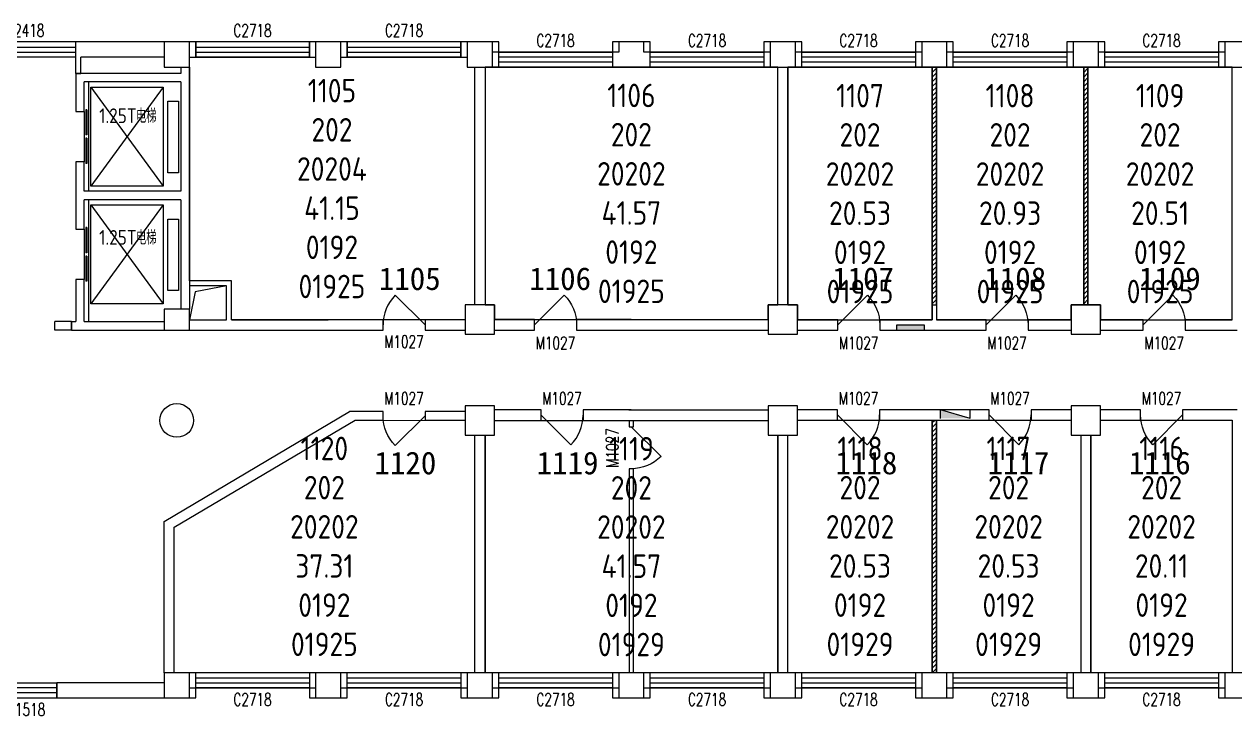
# Model space of a CAD drawing. Extents: x 246802 to 341426, y 104053 to 120500.
# Drawn here: x 294301 to 323066, y 104053 to 120500 of the extents above; entities that cross this region are included whole.
import ezdxf

# ---------------------------------------------------------------- set-up
doc = ezdxf.new("R2010")
doc.units = 0
doc.header["$LTSCALE"] = 1000
doc.header["$MEASUREMENT"] = 0
for name, color, linetype in [('body', 30, 'Continuous'), ('GROS', 6, 'Continuous'), ('name', 1, 'Continuous'), ('RM$', 5, 'Continuous'), ('RM$TXT', 5, 'Continuous')]:
    doc.layers.add(name, color=color, linetype=linetype)
doc.styles.add('_TCH_WINDOW', font='SIMPLEX', dxfattribs={"bigfont": 'GBCBIG'})
doc.styles.get("Standard").update_dxf_attribs({"font": 'gbenor.shx', "bigfont": 'gbcbig.shx'})

# ---------------------------------------------------------------- blocks, each defined once
blk = doc.blocks.new('_YZHK')
blk.add_circle((0, 0), 0.5)
blk = doc.blocks.new('_FZHK')
blk.add_lwpolyline([(-0.5, -0.5), (0.5, -0.5), (0.5, 0.5), (-0.5, 0.5)], close=True)
blk = doc.blocks.new('$DorLib2D$00000114')
at = {"color": 0}
blk.add_line((0.5, 0), (-0.207, 0.707), dxfattribs=at)
blk.add_arc((0.5, 0), 1, 135, 180, dxfattribs=at)
blk = doc.blocks.new('$WINLIB2D$00000001')
at = {"color": 0}
for points in [[(-0.5, 0.5), (-0.5, -0.5)], [(-0.5, 0.5), (0.5, 0.5)], [(0.5, -0.5), (0.5, 0.5)], [(0.5, 0.167), (-0.5, 0.167)], [(0.5, -0.167), (-0.5, -0.167)], [(-0.5, -0.5), (0.5, -0.5)]]:
    blk.add_lwpolyline(points, dxfattribs=at)
blk = doc.blocks.new('$DorLib2D$00000127')
at = {"color": 0, "linetype": 'Continuous'}
for p, q in [((-0.033, 0.795, -93.75), (-0.533, 0.795, -93.75)), ((-0.533, 0.795, -93.75), (-0.533, 0.69, -93.75)), ((-0.033, 0.795, -93.75), (-0.033, 0.69, -93.75)), ((0.033, 0.795, -93.75), (0.033, 0.69, -93.75)), ((0.533, 0.795, -93.75), (0.033, 0.795, -93.75)), ((0.533, 0.795, -93.75), (0.533, 0.69, -93.75)), ((-0.033, 0.69, -93.75), (-0.533, 0.69, -93.75)), ((0.5, 0.5, -93.75), (-0.5, 0.5, -93.75)), ((0.533, 0.69, -93.75), (0.033, 0.69, -93.75))]:
    blk.add_line(p, q, dxfattribs=at)

msp = doc.modelspace()

# ---------------------------------------------------------------- hatches: boundary and pattern name
at = {"layer": 'body'}
h = msp.add_hatch(dxfattribs=at)
h.set_pattern_fill('ANSI31', color=30, scale=50)
h.set_pattern_definition([(45, (-503705.74, 232034.345), (-56.126601, 56.126601), [])])
h.paths.add_polyline_path([(315876, 113827), (315976, 113827), (315976, 119477), (315876, 119477)])
h = msp.add_hatch(dxfattribs=at)
h.set_pattern_fill('ANSI31', color=30, scale=50)
h.set_pattern_definition([(45, (-500105.74, 232034.345), (-56.126601, 56.126601), [])])
h.paths.add_polyline_path([(319476, 113827), (319576, 113827), (319576, 119477), (319476, 119477)])
for points in [[(315686, 113347), (315036, 113347), (315036, 113227), (315686, 113227)], [(316776, 111127), (316076, 111127), (316076, 111327)]]:
    msp.add_hatch(color=30, dxfattribs=at).paths.add_polyline_path(points)
h = msp.add_hatch(dxfattribs=at)
h.set_pattern_fill('ANSI31', color=30, scale=50)
h.set_pattern_definition([(45, (-442505.74, 232034.345), (-56.126601, 56.126601), [])])
h.paths.add_polyline_path([(315876, 105077), (315976, 105077), (315976, 111087), (315876, 111087)])

# ---------------------------------------------------------------- linework, layer by layer
at = {"layer": 'body', "color": 30}
for p, q in [((295511, 120077), (291026, 120077)), ((297626, 120077), (295511, 120077)), ((298376, 120077), (298226, 120077)), ((298376, 119717), (298376, 120077)), ((301226, 120077), (301076, 120077)), ((301076, 120077), (301076, 119717)), ((301976, 120077), (301826, 120077)), ((301976, 119717), (301976, 120077)), ((304826, 120077), (304676, 120077)), ((304676, 120077), (304676, 119717)), ((305576, 120077), (305426, 120077)), ((305576, 119837), (305576, 120077)), ((309176, 120077), (308276, 120077)), ((308276, 120077), (308276, 119837)), ((309176, 119837), (309176, 120077)), ((312026, 120077), (311876, 120077)), ((311876, 120077), (311876, 119837)), ((312776, 120077), (312626, 120077)), ((312776, 119837), (312776, 120077)), ((315626, 120077), (315476, 120077)), ((315476, 120077), (315476, 119837)), ((316376, 120077), (316226, 120077)), ((316376, 119837), (316376, 120077)), ((319226, 120077), (319076, 120077)), ((319076, 120077), (319076, 119837)), ((319976, 120077), (319826, 120077)), ((319976, 119837), (319976, 120077)), ((322826, 120077), (322676, 120077)), ((322676, 120077), (322676, 119837)), ((295526, 119717), (291026, 119717)), ((295526, 119327), (295526, 119717)), ((297626, 119717), (295646, 119717)), ((295646, 119327), (295646, 119717)), ((298226, 119717), (298376, 119717)), ((301076, 119717), (301226, 119717)), ((301826, 119717), (301976, 119717)), ((304676, 119717), (304826, 119717)), ((305576, 119837), (305426, 119837)), ((305576, 119477), (305576, 119837)), ((308276, 119837), (308276, 119477)), ((309176, 119477), (309176, 119837)), ((312026, 119837), (311876, 119837)), ((311876, 119837), (311876, 119477)), ((312776, 119837), (312626, 119837)), ((312776, 119477), (312776, 119837)), ((315626, 119837), (315476, 119837)), ((315476, 119837), (315476, 119477)), ((316376, 119837), (316226, 119837)), ((316376, 119477), (316376, 119837)), ((319226, 119837), (319076, 119837)), ((319076, 119837), (319076, 119477)), ((319976, 119837), (319826, 119837)), ((319976, 119477), (319976, 119837)), ((322826, 119837), (322676, 119837)), ((322676, 119837), (322676, 119477)), ((298026, 119477), (298026, 119327)), ((298226, 119477), (298226, 119127)), ((305001, 119477), (305001, 113827)), ((305251, 119477), (305251, 113827)), ((305426, 119477), (305576, 119477)), ((308276, 119477), (309176, 119477)), ((311876, 119477), (312026, 119477)), ((312206, 113827), (312206, 119477)), ((312446, 113827), (312446, 119477)), ((312626, 119477), (312776, 119477)), ((315476, 119477), (315626, 119477)), ((315876, 119477), (315876, 113467)), ((315976, 119477), (315976, 113467)), ((316226, 119477), (316376, 119477)), ((319076, 119477), (319226, 119477)), ((319476, 119477), (319476, 113827)), ((319576, 119477), (319576, 113827)), ((319826, 119477), (319976, 119477)), ((322676, 119477), (322826, 119477)), ((323006, 113467), (323006, 119477)), ((295526, 119327), (295526, 118427)), ((298026, 119327), (295526, 119327)), ((295526, 119327), (295646, 119327)), ((295726, 118427), (295726, 119127)), ((298026, 119127), (295726, 119127)), ((295828, 119127), (295828, 116527)), ((298026, 119127), (298026, 116527)), ((298226, 119127), (298226, 116327)), ((297601, 119001), (295882, 116651)), ((295882, 119001), (297601, 116651)), ((295526, 118427), (295726, 118427)), ((295726, 117227), (295526, 117227)), ((295526, 117227), (295526, 116327)), ((295726, 116527), (295726, 117227)), ((298026, 116527), (295726, 116527)), ((295526, 116327), (295526, 115627)), ((295726, 115627), (295726, 116327)), ((298026, 116327), (295726, 116327)), ((295828, 116327), (295828, 113427)), ((298026, 116327), (298026, 114277)), ((298226, 116327), (298226, 114277)), ((297601, 116201), (295882, 113851)), ((295882, 116201), (297601, 113851)), ((295526, 115627), (295726, 115627)), ((295726, 114427), (295526, 114427)), ((295526, 114427), (295526, 113427)), ((295726, 113427), (295726, 114427)), ((298026, 114277), (298026, 113727)), ((299226, 114397), (298226, 114397)), ((298226, 114277), (298226, 113727)), ((299106, 114277), (298226, 114277)), ((299106, 113467), (299106, 114277)), ((299226, 113467), (299226, 114397)), ((295426, 113427), (295026, 113427)), ((295026, 113227), (295026, 113427)), ((295426, 113427), (295526, 113427)), ((295426, 113427), (295426, 113227)), ((295426, 113227), (295426, 113427)), ((295726, 113427), (297626, 113427)), ((298226, 113467), (299106, 113467)), ((299226, 113467), (301526, 113467)), ((302826, 113467), (301526, 113467)), ((302826, 113227), (302826, 113467)), ((304776, 113467), (303826, 113467)), ((303826, 113467), (303826, 113227)), ((306426, 113477), (305476, 113477)), ((306426, 113227), (306426, 113477)), ((308726, 113477), (307426, 113477)), ((307426, 113477), (307426, 113227)), ((308726, 113477), (311976, 113477)), ((313632, 113467), (312676, 113467)), ((313632, 113227), (313632, 113467)), ((315876, 113467), (314632, 113467)), ((314632, 113467), (314632, 113227)), ((317155, 113467), (315976, 113467)), ((317155, 113227), (317155, 113467)), ((319176, 113467), (318155, 113467)), ((318155, 113467), (318155, 113227)), ((320889, 113467), (319876, 113467)), ((320889, 113227), (320889, 113467)), ((323006, 113467), (321889, 113467)), ((321889, 113467), (321889, 113227)), ((295426, 113227), (295026, 113227)), ((295426, 113227), (295726, 113227)), ((295726, 113227), (297626, 113227)), ((298226, 113227), (299106, 113227)), ((299106, 113227), (301406, 113227)), ((301406, 113227), (301526, 113227)), ((301406, 113227), (301406, 113227)), ((301406, 113227), (301646, 113227)), ((301646, 113227), (301646, 113227)), ((301646, 113227), (302826, 113227)), ((303826, 113227), (304776, 113227)), ((305476, 113227), (306426, 113227)), ((307426, 113227), (308726, 113227)), ((308606, 113227), (308606, 113227)), ((308606, 113227), (308846, 113227)), ((308726, 113227), (311976, 113227)), ((308846, 113227), (308846, 113227)), ((312676, 113227), (313632, 113227)), ((314632, 113227), (315806, 113227)), ((315806, 113227), (315806, 113227)), ((315806, 113227), (316046, 113227)), ((316046, 113227), (316046, 113227)), ((316046, 113227), (317155, 113227)), ((318155, 113227), (319176, 113227)), ((319876, 113227), (320889, 113227)), ((321889, 113227), (323126, 113227)), ((306581, 111327), (305476, 111327)), ((306581, 111077), (306581, 111327)), ((308726, 111327), (307581, 111327)), ((307581, 111327), (307581, 111077)), ((308666, 111327), (308666, 111327)), ((308666, 111327), (308786, 111327)), ((308726, 111327), (311976, 111327)), ((308786, 111327), (308786, 111327)), ((313626, 111327), (312676, 111327)), ((313626, 111087), (313626, 111327)), ((315926, 111327), (314626, 111327)), ((314626, 111327), (314626, 111087)), ((317226, 111327), (315926, 111327)), ((316076, 111127), (316076, 111327)), ((316776, 111127), (316076, 111327)), ((316776, 111127), (316776, 111327)), ((317226, 111087), (317226, 111327)), ((319176, 111327), (318226, 111327)), ((318226, 111327), (318226, 111087)), ((320826, 111327), (319876, 111327)), ((320826, 111087), (320826, 111327)), ((323126, 111327), (321826, 111327)), ((321826, 111327), (321826, 111087)), ((297626, 108677), (302033, 111286)), ((297866, 108540), (302166, 111086)), ((302826, 111286), (302033, 111286)), ((302166, 111086), (302826, 111086)), ((302826, 111086), (302826, 111286)), ((304776, 111286), (303826, 111286)), ((303826, 111286), (303826, 111086)), ((303826, 111086), (304776, 111086)), ((305476, 111077), (306581, 111077)), ((307581, 111077), (308726, 111077)), ((308676, 111077), (308676, 110927)), ((308726, 111077), (311976, 111077)), ((308776, 110927), (308776, 111077)), ((312676, 111087), (313626, 111087)), ((314626, 111087), (315876, 111087)), ((315876, 105077), (315876, 111087)), ((315976, 111087), (317226, 111087)), ((315976, 105077), (315976, 111087)), ((318226, 111087), (319176, 111087)), ((319876, 111087), (320826, 111087)), ((321826, 111087), (323006, 111087)), ((323006, 111087), (323006, 105077)), ((308676, 110927), (308776, 110927)), ((305001, 110727), (305001, 105077)), ((305251, 110727), (305251, 105077)), ((312206, 105077), (312206, 110727)), ((312446, 105077), (312446, 110727)), ((319406, 110727), (319406, 105077)), ((319646, 110727), (319646, 105077)), ((308776, 109927), (308676, 109927)), ((308676, 109927), (308676, 105077)), ((308776, 105077), (308776, 109927)), ((297626, 105077), (297626, 108677)), ((297866, 105077), (297866, 108540)), ((298376, 105077), (298226, 105077)), ((298376, 104717), (298376, 105077)), ((301226, 105077), (301076, 105077)), ((301076, 105077), (301076, 104717)), ((301976, 105077), (301826, 105077)), ((301976, 104717), (301976, 105077)), ((304826, 105077), (304676, 105077)), ((304676, 105077), (304676, 104717)), ((305576, 105077), (305426, 105077)), ((305576, 104717), (305576, 105077)), ((308426, 105077), (308276, 105077)), ((308276, 105077), (308276, 104717)), ((309176, 105077), (309026, 105077)), ((309176, 104717), (309176, 105077)), ((312026, 105077), (311876, 105077)), ((311876, 105077), (311876, 104717)), ((312776, 105077), (312626, 105077)), ((312776, 104717), (312776, 105077)), ((315626, 105077), (315476, 105077)), ((315476, 105077), (315476, 104717)), ((316376, 105077), (316226, 105077)), ((316376, 104717), (316376, 105077)), ((319226, 105077), (319076, 105077)), ((319076, 105077), (319076, 104717)), ((319976, 105077), (319826, 105077)), ((319976, 104717), (319976, 105077)), ((322826, 105077), (322676, 105077)), ((322676, 105077), (322676, 104717)), ((297626, 104837), (295076, 104837)), ((295076, 104837), (295076, 104477)), ((298226, 104717), (298376, 104717)), ((298376, 104477), (298376, 104717)), ((301076, 104717), (301226, 104717)), ((301076, 104717), (301076, 104477)), ((301826, 104717), (301976, 104717)), ((301976, 104477), (301976, 104717)), ((304676, 104717), (304826, 104717)), ((304676, 104717), (304676, 104477)), ((305426, 104717), (305576, 104717)), ((305576, 104477), (305576, 104717)), ((308276, 104717), (308426, 104717)), ((308276, 104717), (308276, 104477)), ((309026, 104717), (309176, 104717)), ((309176, 104477), (309176, 104717)), ((311876, 104717), (312026, 104717)), ((311876, 104717), (311876, 104477)), ((312626, 104717), (312776, 104717)), ((312776, 104477), (312776, 104717)), ((315476, 104717), (315626, 104717)), ((315476, 104717), (315476, 104477)), ((316226, 104717), (316376, 104717)), ((316376, 104477), (316376, 104717)), ((319076, 104717), (319226, 104717)), ((319076, 104717), (319076, 104477)), ((319826, 104717), (319976, 104717)), ((319976, 104477), (319976, 104717)), ((322676, 104717), (322826, 104717)), ((322676, 104717), (322676, 104477)), ((295076, 104477), (297626, 104477)), ((298226, 104477), (298376, 104477)), ((301076, 104477), (301226, 104477)), ((301826, 104477), (301976, 104477)), ((304676, 104477), (304826, 104477)), ((305426, 104477), (305576, 104477)), ((308276, 104477), (308426, 104477)), ((309026, 104477), (309176, 104477)), ((311876, 104477), (312026, 104477)), ((312626, 104477), (312776, 104477)), ((315476, 104477), (315626, 104477)), ((316226, 104477), (316376, 104477)), ((319076, 104477), (319226, 104477)), ((319826, 104477), (319976, 104477)), ((322676, 104477), (322826, 104477))]:
    msp.add_line(p, q, dxfattribs=at)
for points in [[(315876, 113827), (315976, 113827), (315976, 119477), (315876, 119477)], [(319476, 113827), (319576, 113827), (319576, 119477), (319476, 119477)], [(295882, 119001), (297601, 119001), (297601, 116651), (295882, 116651)], [(297716, 118667), (297969, 118667), (297969, 116969), (297716, 116969)], [(295882, 116201), (297601, 116201), (297601, 113851), (295882, 113851)], [(297716, 115867), (297969, 115867), (297969, 114169), (297716, 114169)], [(315876, 111087), (315976, 111087), (315976, 105077), (315876, 105077)]]:
    msp.add_lwpolyline(points, close=True, dxfattribs=at)
for points in [[(299106, 114277), (298363, 114137), (298226, 113467)], [(315036, 113227), (315036, 113347), (315686, 113347), (315686, 113227)]]:
    msp.add_lwpolyline(points, dxfattribs=at)
at = {"layer": 'GROS'}
for points in [[(323426, 120077), (322826, 120077), (322826, 119837), (319826, 119837), (319826, 120077), (319226, 120077), (319226, 119837), (316226, 119837), (316226, 120077), (315626, 120077), (315626, 119837), (312626, 119837), (312626, 120077), (312026, 120077), (312026, 119837), (309026, 119837), (309026, 120077), (308426, 120077), (308426, 119837), (308276, 119837), (305426, 119837), (305426, 120077), (283226, 120077)], [(290426, 104477), (298226, 104477), (298226, 104717), (301226, 104717), (301226, 104477), (301826, 104477), (301826, 104717), (304826, 104717), (304826, 104477), (305426, 104477), (305426, 104717), (308426, 104717), (308426, 104477), (309026, 104477), (309026, 104717), (312026, 104717), (312026, 104477), (312626, 104477), (312626, 104717), (315626, 104717), (315626, 104477), (316226, 104477), (316226, 104717), (319226, 104717), (319226, 104477), (319826, 104477), (319826, 104717), (322826, 104717), (322826, 104477), (323426, 104477)]]:
    msp.add_lwpolyline(points, dxfattribs=at)
at = {"layer": 'RM$', "color": 4, "ltscale": 20}
for points in [[(304826, 119717), (304826, 119477), (305001, 119477), (305001, 113827), (304776, 113827), (304776, 113467), (299226, 113467), (299226, 114397), (298226, 114397), (298226, 119717), (301226, 119717), (301226, 119477), (301826, 119477), (301826, 119717)], [(305251, 119477), (305251, 113827), (305476, 113827), (305476, 113477), (311976, 113477), (311976, 113827), (312206, 113827), (312206, 119477)], [(312446, 119477), (312446, 113827), (312676, 113827), (312676, 113467), (315876, 113467), (315876, 119477)], [(319476, 119477), (315976, 119477), (315976, 113467), (319176, 113467), (319176, 113827), (319476, 113827)], [(319576, 119477), (319576, 113827), (319876, 113827), (319876, 113467), (323006, 113467), (323006, 119477)], [(304776, 111077), (304776, 110727), (305001, 110727), (305001, 105077), (297866, 105077), (297866, 108540), (302166, 111086)], [(315876, 111087), (315876, 105077), (312446, 105077), (312446, 110727), (312676, 110727), (312676, 111087)], [(319176, 111087), (319176, 110727), (319406, 110727), (319406, 105077), (315976, 105077), (315976, 111087)], [(323006, 111087), (323006, 105077), (319646, 105077), (319646, 110727), (319876, 110727), (319876, 111087)]]:
    msp.add_lwpolyline(points, close=True, dxfattribs=at)
at = {"layer": 'RM$'}
msp.add_lwpolyline([(305251, 110727), (305476, 110727), (305476, 111077), (311976, 111077), (311976, 110727), (312206, 110727), (312206, 105077), (305251, 105077)], close=True, dxfattribs=at)

# ---------------------------------------------------------------- block references
at = {"layer": 'body', "color": 30}
ref = msp.add_blockref('$WINLIB2D$00000001', (294326, 119897), dxfattribs=dict(at, xscale=2400, yscale=360, zscale=360, rotation=180))
ref.add_attrib('A', 'C2418', (293871, 120203), dxfattribs={"color": 30, "height": 297.5, "style": '_TCH_WINDOW', "width": 0.705882})
ref = msp.add_blockref('$WINLIB2D$00000001', (299726, 119897), dxfattribs=dict(at, xscale=2700, yscale=360, zscale=360, rotation=180))
ref.add_attrib('A', 'C2718', (299271, 120203), dxfattribs={"color": 30, "height": 297.5, "style": '_TCH_WINDOW', "width": 0.705882})
ref = msp.add_blockref('$WINLIB2D$00000001', (303326, 119897), dxfattribs=dict(at, xscale=2700, yscale=360, zscale=360, rotation=180))
ref.add_attrib('A', 'C2718', (302871, 120203), dxfattribs={"color": 30, "height": 297.5, "style": '_TCH_WINDOW', "width": 0.705882})
ref = msp.add_blockref('$WINLIB2D$00000001', (306926, 119657), dxfattribs=dict(at, xscale=2700, yscale=-360, zscale=360))
ref.add_attrib('A', 'C2718', (306471, 119963), dxfattribs={"color": 30, "height": 297.5, "style": '_TCH_WINDOW', "width": 0.705882})
ref = msp.add_blockref('$WINLIB2D$00000001', (310526, 119657), dxfattribs=dict(at, xscale=2700, yscale=-360, zscale=360))
ref.add_attrib('A', 'C2718', (310071, 119963), dxfattribs={"color": 30, "height": 297.5, "style": '_TCH_WINDOW', "width": 0.705882})
ref = msp.add_blockref('$WINLIB2D$00000001', (314126, 119657), dxfattribs=dict(at, xscale=2700, yscale=-360, zscale=360))
ref.add_attrib('A', 'C2718', (313671, 119963), dxfattribs={"color": 30, "height": 297.5, "style": '_TCH_WINDOW', "width": 0.705882})
ref = msp.add_blockref('$WINLIB2D$00000001', (317726, 119657), dxfattribs=dict(at, xscale=2700, yscale=-360, zscale=360))
ref.add_attrib('A', 'C2718', (317271, 119963), dxfattribs={"color": 30, "height": 297.5, "style": '_TCH_WINDOW', "width": 0.705882})
ref = msp.add_blockref('$WINLIB2D$00000001', (321326, 119657), dxfattribs=dict(at, xscale=2700, yscale=-360, zscale=360))
ref.add_attrib('A', 'C2718', (320871, 119963), dxfattribs={"color": 30, "height": 297.5, "style": '_TCH_WINDOW', "width": 0.705882})
for name, p, xscale, yscale, zscale in [('_FZHK', (297926, 119777), 600, 600, 600), ('_FZHK', (301526, 119777), 600, 600, 600), ('_FZHK', (305126, 119777), 600, 600, 600), ('_FZHK', (312326, 119777), 600, 600, 600), ('_FZHK', (315926, 119777), 600, 600, 600), ('_FZHK', (319526, 119777), 600, 600, 600), ('_FZHK', (323126, 119777), 600, 600, 600), ('_FZHK', (297926, 113477), 600, 500, 500), ('_FZHK', (305126, 113477), 700, 700, 700), ('_FZHK', (312326, 113477), 700, 700, 700), ('_FZHK', (319526, 113477), 700, 700, 700), ('_YZHK', (297926, 111077), 800, 800, 800), ('_FZHK', (305126, 111077), 700, 700, 700), ('_FZHK', (312326, 111077), 700, 700, 700), ('_FZHK', (319526, 111077), 700, 700, 700), ('_FZHK', (297926, 104777), 600, 600, 600), ('_FZHK', (301526, 104777), 600, 600, 600), ('_FZHK', (305126, 104777), 600, 600, 600), ('_FZHK', (308726, 104777), 600, 600, 600), ('_FZHK', (312326, 104777), 600, 600, 600), ('_FZHK', (315926, 104777), 600, 600, 600), ('_FZHK', (319526, 104777), 600, 600, 600), ('_FZHK', (323126, 104777), 600, 600, 600)]:
    msp.add_blockref(name, p, dxfattribs=dict(at, xscale=xscale, yscale=yscale, zscale=zscale))
at = {"layer": 'body', "color": 30, "xscale": -1200, "yscale": 200, "zscale": 200, "rotation": 270}
for p in [(295626, 117827), (295626, 115027)]:
    msp.add_blockref('$DorLib2D$00000127', p, dxfattribs=at)
at = {"layer": 'body', "color": 30}
ref = msp.add_blockref('$DorLib2D$00000114', (303326, 113347), dxfattribs=dict(at, xscale=1000, yscale=1000, zscale=240))
ref.add_attrib('A', 'M1027', (302856, 112803), dxfattribs={"color": 30, "height": 297.5, "style": '_TCH_WINDOW', "width": 0.705882})
ref = msp.add_blockref('$DorLib2D$00000114', (306926, 113352), dxfattribs=dict(at, xscale=-1000, yscale=1000, zscale=250))
ref.add_attrib('A', 'M1027', (306456, 112769), dxfattribs={"color": 30, "height": 297.5, "style": '_TCH_WINDOW', "width": 0.705882})
ref = msp.add_blockref('$DorLib2D$00000114', (314132, 113347), dxfattribs=dict(at, xscale=-1000, yscale=1000, zscale=240))
ref.add_attrib('A', 'M1027', (313662, 112769), dxfattribs={"color": 30, "height": 297.5, "style": '_TCH_WINDOW', "width": 0.705882})
ref = msp.add_blockref('$DorLib2D$00000114', (317655, 113347), dxfattribs=dict(at, xscale=-1000, yscale=1000, zscale=240))
ref.add_attrib('A', 'M1027', (317185, 112769), dxfattribs={"color": 30, "height": 297.5, "style": '_TCH_WINDOW', "width": 0.705882})
ref = msp.add_blockref('$DorLib2D$00000114', (321389, 113347), dxfattribs=dict(at, xscale=-1000, yscale=1000, zscale=240))
ref.add_attrib('A', 'M1027', (320919, 112769), dxfattribs={"color": 30, "height": 297.5, "style": '_TCH_WINDOW', "width": 0.705882})
ref = msp.add_blockref('$DorLib2D$00000114', (303326, 111186), dxfattribs=dict(at, xscale=-1000, yscale=1000, zscale=200, rotation=180))
ref.add_attrib('A', 'M1027', (302856, 111453), dxfattribs={"color": 30, "height": 297.5, "style": '_TCH_WINDOW', "width": 0.705882})
ref = msp.add_blockref('$DorLib2D$00000114', (307081, 111202), dxfattribs=dict(at, xscale=-1000, yscale=-1000, zscale=250))
ref.add_attrib('A', 'M1027', (306611, 111453), dxfattribs={"color": 30, "height": 297.5, "style": '_TCH_WINDOW', "width": 0.705882})
ref = msp.add_blockref('$DorLib2D$00000114', (314126, 111207), dxfattribs=dict(at, xscale=1000, yscale=1000, zscale=240, rotation=180))
ref.add_attrib('A', 'M1027', (313656, 111453), dxfattribs={"color": 30, "height": 297.5, "style": '_TCH_WINDOW', "width": 0.705882})
ref = msp.add_blockref('$DorLib2D$00000114', (317726, 111207), dxfattribs=dict(at, xscale=1000, yscale=1000, zscale=240, rotation=180))
ref.add_attrib('A', 'M1027', (317256, 111453), dxfattribs={"color": 30, "height": 297.5, "style": '_TCH_WINDOW', "width": 0.705882})
ref = msp.add_blockref('$DorLib2D$00000114', (321326, 111207), dxfattribs=dict(at, xscale=-1000, yscale=1000, zscale=240, rotation=180))
ref.add_attrib('A', 'M1027', (320856, 111453), dxfattribs={"color": 30, "height": 297.5, "style": '_TCH_WINDOW', "width": 0.705882})
ref = msp.add_blockref('$DorLib2D$00000114', (308726, 110427), dxfattribs=dict(at, xscale=1000, yscale=-1000, zscale=100, rotation=90))
ref.add_attrib('A', 'M1027', (308424, 109957), dxfattribs={"color": 30, "height": 297.5, "rotation": 90, "style": '_TCH_WINDOW', "width": 0.705882})
ref = msp.add_blockref('$WINLIB2D$00000001', (299726, 104897), dxfattribs=dict(at, xscale=2700, yscale=-360, zscale=360, rotation=180))
ref.add_attrib('A', 'C2718', (299271, 104293), dxfattribs={"color": 30, "height": 297.5, "style": '_TCH_WINDOW', "width": 0.705882})
ref = msp.add_blockref('$WINLIB2D$00000001', (303326, 104897), dxfattribs=dict(at, xscale=2700, yscale=-360, zscale=360, rotation=180))
ref.add_attrib('A', 'C2718', (302871, 104293), dxfattribs={"color": 30, "height": 297.5, "style": '_TCH_WINDOW', "width": 0.705882})
ref = msp.add_blockref('$WINLIB2D$00000001', (306926, 104897), dxfattribs=dict(at, xscale=2700, yscale=-360, zscale=360, rotation=180))
ref.add_attrib('A', 'C2718', (306471, 104293), dxfattribs={"color": 30, "height": 297.5, "style": '_TCH_WINDOW', "width": 0.705882})
ref = msp.add_blockref('$WINLIB2D$00000001', (310526, 104897), dxfattribs=dict(at, xscale=2700, yscale=-360, zscale=360, rotation=180))
ref.add_attrib('A', 'C2718', (310071, 104293), dxfattribs={"color": 30, "height": 297.5, "style": '_TCH_WINDOW', "width": 0.705882})
ref = msp.add_blockref('$WINLIB2D$00000001', (314126, 104897), dxfattribs=dict(at, xscale=2700, yscale=-360, zscale=360, rotation=180))
ref.add_attrib('A', 'C2718', (313671, 104293), dxfattribs={"color": 30, "height": 297.5, "style": '_TCH_WINDOW', "width": 0.705882})
ref = msp.add_blockref('$WINLIB2D$00000001', (317726, 104897), dxfattribs=dict(at, xscale=2700, yscale=-360, zscale=360, rotation=180))
ref.add_attrib('A', 'C2718', (317271, 104293), dxfattribs={"color": 30, "height": 297.5, "style": '_TCH_WINDOW', "width": 0.705882})
ref = msp.add_blockref('$WINLIB2D$00000001', (321326, 104897), dxfattribs=dict(at, xscale=2700, yscale=-360, zscale=360, rotation=180))
ref.add_attrib('A', 'C2718', (320871, 104293), dxfattribs={"color": 30, "height": 297.5, "style": '_TCH_WINDOW', "width": 0.705882})
ref = msp.add_blockref('$WINLIB2D$00000001', (294326, 104657), dxfattribs=dict(at, xscale=1500, yscale=360, zscale=360))
ref.add_attrib('A', 'C1518', (293891, 104053), dxfattribs={"color": 30, "height": 297.5, "style": '_TCH_WINDOW', "width": 0.705882})

# ---------------------------------------------------------------- texts
for s, height, p in [('电梯', 337.6, (296957, 118149)), ('1.25T', 350, (296082, 118149)), ('1.25T', 350, (296082, 115255)), ('电梯', 337.6, (296957, 115255))]:
    msp.add_text(s, height=height, dxfattribs=at).set_placement(p)
at = {"layer": 'name', "color": 1, "char_height": 540, "attachment_point": 1}
for s, insert in [('{\\fFangSong|b0|i0|c134|p49;1105}', (302727, 114719)), ('{\\fFangSong|b0|i0|c134|p49;1106}', (306300, 114719)), ('{\\fFangSong|b0|i0|c134|p49;1107}', (313500, 114719)), ('{\\fFangSong|b0|i0|c134|p49;1108}', (317115, 114719)), ('{\\fFangSong|b0|i0|c134|p49;1109}', (320787, 114719)), ('{\\fFangSong|b0|i0|c134|p49;1120}', (302623, 110336)), ('{\\fFangSong|b0|i0|c134|p49;1119}', (306478, 110336)), ('{\\fFangSong|b0|i0|c134|p49;1118}', (313578, 110336)), ('{\\fFangSong|b0|i0|c134|p49;1117}', (317192, 110336)), ('{\\fFangSong|b0|i0|c134|p49;1116}', (320549, 110336))]:
    msp.add_mtext_dynamic_manual_height_columns(s, width=5258.71, gutter_width=1750, heights=[0], dxfattribs=dict(at, insert=insert))
at = {"layer": 'RM$TXT', "char_height": 558.8, "attachment_point": 8}
for s, insert in [('1105^M^J202^M^J20204^M^J41.15^M^J0192^M^J01925^M^J', (301613, 113984)), ('1106^M^J202^M^J20202^M^J41.57^M^J0192^M^J01925^M^J', (308728, 113869)), ('1107^M^J202^M^J20202^M^J20.53^M^J0192^M^J01925^M^J', (314161, 113864)), ('1108^M^J202^M^J20202^M^J20.93^M^J0192^M^J01925^M^J', (317726, 113864)), ('1109^M^J202^M^J20202^M^J20.51^M^J0192^M^J01925^M^J', (321291, 113864)), ('1120^M^J202^M^J20202^M^J37.31^M^J0192^M^J01925^M^J', (301433, 105474)), ('1119^M^J202^M^J20202^M^J41.57^M^J0192^M^J01929^M^J', (308728, 105469)), ('1118^M^J202^M^J20202^M^J20.53^M^J0192^M^J01929^M^J', (314161, 105474)), ('1117^M^J202^M^J20202^M^J20.53^M^J0192^M^J01929^M^J', (317691, 105474)), ('1116^M^J202^M^J20202^M^J20.11^M^J0192^M^J01929^M^J', (321326, 105474))]:
    msp.add_mtext(s, dxfattribs=dict(at, insert=insert))

doc.saveas('drawing.dxf')
